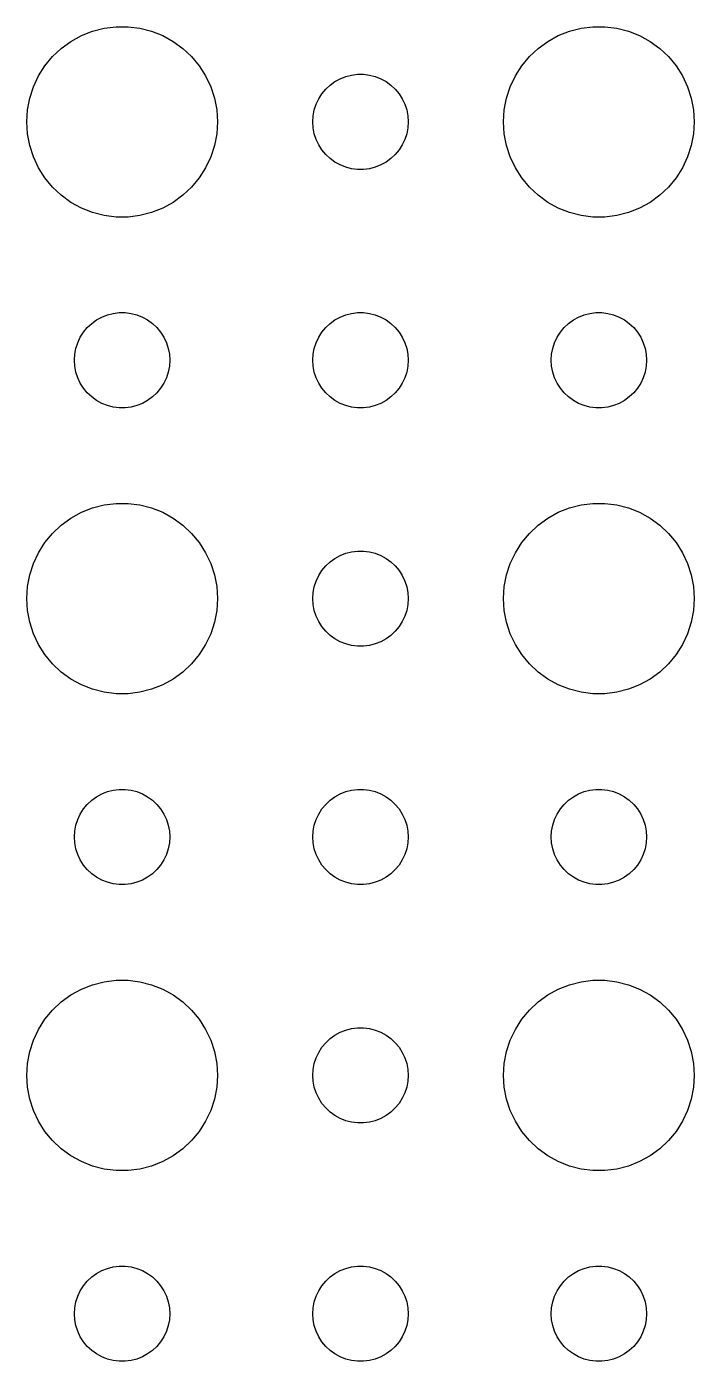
# Model space of a CAD drawing. Header units: metres. Extents: x -142 to 142, y -142 to 142.
# Drawn here: x 72 to 93, y -84 to -42.01 of the extents above; entities that cross this region are included whole.
import ezdxf

# ---------------------------------------------------------------- set-up
doc = ezdxf.new("R2010")
doc.units = ezdxf.units.M

msp = doc.modelspace()

# ---------------------------------------------------------------- linework, layer by layer
for p, q in [((73.3925, -42.467), (73.7227, -42.2855)), ((73.7227, -42.2855), (74.073, -42.1468)), ((74.073, -42.1468), (74.4379, -42.0531)), ((74.4379, -42.0531), (74.8116, -42.0059)), ((74.8116, -42.0059), (75.1884, -42.0059)), ((75.1884, -42.0059), (75.5621, -42.0531)), ((75.5621, -42.0531), (75.927, -42.1468)), ((75.927, -42.1468), (76.2773, -42.2855)), ((76.2773, -42.2855), (76.6075, -42.467)), ((88.3925, -42.467), (88.7227, -42.2855)), ((88.7227, -42.2855), (89.073, -42.1468)), ((89.073, -42.1468), (89.4379, -42.0531)), ((89.4379, -42.0531), (89.8116, -42.0059)), ((89.8116, -42.0059), (90.1884, -42.0059)), ((90.1884, -42.0059), (90.5621, -42.0531)), ((90.5621, -42.0531), (90.927, -42.1468)), ((90.927, -42.1468), (91.2773, -42.2855)), ((91.2773, -42.2855), (91.6075, -42.467)), ((72.8131, -42.9464), (73.0877, -42.6885)), ((73.0877, -42.6885), (73.3925, -42.467)), ((76.6075, -42.467), (76.9123, -42.6885)), ((76.9123, -42.6885), (77.1869, -42.9464)), ((87.8131, -42.9464), (88.0877, -42.6885)), ((88.0877, -42.6885), (88.3925, -42.467)), ((91.6075, -42.467), (91.9123, -42.6885)), ((91.9123, -42.6885), (92.1869, -42.9464)), ((72.3711, -43.5547), (72.573, -43.2366)), ((72.573, -43.2366), (72.8131, -42.9464)), ((77.1869, -42.9464), (77.427, -43.2366)), ((77.427, -43.2366), (77.6289, -43.5547)), ((87.3711, -43.5547), (87.573, -43.2366)), ((87.573, -43.2366), (87.8131, -42.9464)), ((92.1869, -42.9464), (92.427, -43.2366)), ((92.427, -43.2366), (92.6289, -43.5547)), ((72.2107, -43.8956), (72.3711, -43.5547)), ((77.6289, -43.5547), (77.7893, -43.8956)), ((81.6963, -43.7335), (81.8613, -43.6428)), ((81.8613, -43.6428), (82.0365, -43.5734)), ((82.0365, -43.5734), (82.2189, -43.5266)), ((82.2189, -43.5266), (82.4058, -43.503)), ((82.4058, -43.503), (82.5942, -43.503)), ((82.5942, -43.503), (82.7811, -43.5266)), ((82.7811, -43.5266), (82.9635, -43.5734)), ((82.9635, -43.5734), (83.1387, -43.6428)), ((83.1387, -43.6428), (83.3037, -43.7335)), ((87.2107, -43.8956), (87.3711, -43.5547)), ((92.6289, -43.5547), (92.7893, -43.8956)), ((72.0943, -44.2539), (72.2107, -43.8956)), ((77.7893, -43.8956), (77.9057, -44.2539)), ((81.2865, -44.1183), (81.4065, -43.9732)), ((81.4065, -43.9732), (81.5439, -43.8442)), ((81.5439, -43.8442), (81.6963, -43.7335)), ((83.3037, -43.7335), (83.4561, -43.8442)), ((83.4561, -43.8442), (83.5934, -43.9732)), ((83.5934, -43.9732), (83.7135, -44.1183)), ((87.0943, -44.2539), (87.2107, -43.8956)), ((92.7893, -43.8956), (92.9057, -44.2539)), ((72.0237, -44.624), (72.0943, -44.2539)), ((77.9057, -44.2539), (77.9763, -44.624)), ((81.0471, -44.627), (81.1053, -44.4478)), ((81.1053, -44.4478), (81.1855, -44.2774)), ((81.1855, -44.2774), (81.2865, -44.1183)), ((83.7135, -44.1183), (83.8145, -44.2774)), ((83.8145, -44.2774), (83.8947, -44.4478)), ((83.8947, -44.4478), (83.9529, -44.627)), ((87.0237, -44.624), (87.0943, -44.2539)), ((92.9057, -44.2539), (92.9763, -44.624)), ((72, -45), (72.0237, -44.624)), ((77.9763, -44.624), (78, -45)), ((81, -45), (81.0118, -44.812)), ((81.0118, -44.812), (81.0471, -44.627)), ((83.9529, -44.627), (83.9882, -44.812)), ((83.9882, -44.812), (84, -45)), ((87, -45), (87.0237, -44.624)), ((92.9763, -44.624), (93, -45)), ((72.0237, -45.376), (72, -45)), ((78, -45), (77.9763, -45.376)), ((81.0118, -45.188), (81, -45)), ((81.0471, -45.373), (81.0118, -45.188)), ((83.9882, -45.188), (83.9529, -45.373)), ((84, -45), (83.9882, -45.188)), ((87.0237, -45.376), (87, -45)), ((93, -45), (92.9763, -45.376)), ((72.0943, -45.7461), (72.0237, -45.376)), ((72.2107, -46.1044), (72.0943, -45.7461)), ((77.9057, -45.7461), (77.7893, -46.1044)), ((77.9763, -45.376), (77.9057, -45.7461)), ((81.1053, -45.5522), (81.0471, -45.373)), ((81.1855, -45.7226), (81.1053, -45.5522)), ((81.2865, -45.8817), (81.1855, -45.7226)), ((83.8145, -45.7226), (83.7135, -45.8817)), ((83.8947, -45.5522), (83.8145, -45.7226)), ((83.9529, -45.373), (83.8947, -45.5522)), ((87.0943, -45.7461), (87.0237, -45.376)), ((87.2107, -46.1044), (87.0943, -45.7461)), ((92.9057, -45.7461), (92.7893, -46.1044)), ((92.9763, -45.376), (92.9057, -45.7461)), ((72.3711, -46.4453), (72.2107, -46.1044)), ((77.7893, -46.1044), (77.6289, -46.4453)), ((81.4065, -46.0268), (81.2865, -45.8817)), ((81.5439, -46.1558), (81.4065, -46.0268)), ((81.6963, -46.2665), (81.5439, -46.1558)), ((83.4561, -46.1558), (83.3037, -46.2665)), ((83.5934, -46.0268), (83.4561, -46.1558)), ((83.7135, -45.8817), (83.5934, -46.0268)), ((87.3711, -46.4453), (87.2107, -46.1044)), ((92.7893, -46.1044), (92.6289, -46.4453)), ((72.573, -46.7634), (72.3711, -46.4453)), ((77.6289, -46.4453), (77.427, -46.7634)), ((81.8613, -46.3572), (81.6963, -46.2665)), ((82.0365, -46.4266), (81.8613, -46.3572)), ((82.2189, -46.4734), (82.0365, -46.4266)), ((82.4058, -46.497), (82.2189, -46.4734)), ((82.5942, -46.497), (82.4058, -46.497)), ((82.7811, -46.4734), (82.5942, -46.497)), ((82.9635, -46.4266), (82.7811, -46.4734)), ((83.1387, -46.3572), (82.9635, -46.4266)), ((83.3037, -46.2665), (83.1387, -46.3572)), ((87.573, -46.7634), (87.3711, -46.4453)), ((92.6289, -46.4453), (92.427, -46.7634)), ((72.8131, -47.0536), (72.573, -46.7634)), ((77.427, -46.7634), (77.1869, -47.0536)), ((87.8131, -47.0536), (87.573, -46.7634)), ((92.427, -46.7634), (92.1869, -47.0536)), ((73.0877, -47.3115), (72.8131, -47.0536)), ((73.3925, -47.533), (73.0877, -47.3115)), ((76.9123, -47.3115), (76.6075, -47.533)), ((77.1869, -47.0536), (76.9123, -47.3115)), ((88.0877, -47.3115), (87.8131, -47.0536)), ((88.3925, -47.533), (88.0877, -47.3115)), ((91.9123, -47.3115), (91.6075, -47.533)), ((92.1869, -47.0536), (91.9123, -47.3115)), ((73.7227, -47.7145), (73.3925, -47.533)), ((74.073, -47.8532), (73.7227, -47.7145)), ((74.4379, -47.9469), (74.073, -47.8532)), ((75.927, -47.8532), (75.5621, -47.9469)), ((76.2773, -47.7145), (75.927, -47.8532)), ((76.6075, -47.533), (76.2773, -47.7145)), ((88.7227, -47.7145), (88.3925, -47.533)), ((89.073, -47.8532), (88.7227, -47.7145)), ((89.4379, -47.9469), (89.073, -47.8532)), ((90.927, -47.8532), (90.5621, -47.9469)), ((91.2773, -47.7145), (90.927, -47.8532)), ((91.6075, -47.533), (91.2773, -47.7145)), ((74.8116, -47.9941), (74.4379, -47.9469)), ((75.1884, -47.9941), (74.8116, -47.9941)), ((75.5621, -47.9469), (75.1884, -47.9941)), ((89.8116, -47.9941), (89.4379, -47.9469)), ((90.1884, -47.9941), (89.8116, -47.9941)), ((90.5621, -47.9469), (90.1884, -47.9941)), ((74.1963, -51.2335), (74.3613, -51.1428)), ((74.3613, -51.1428), (74.5365, -51.0734)), ((74.5365, -51.0734), (74.7189, -51.0266)), ((74.7189, -51.0266), (74.9058, -51.003)), ((74.9058, -51.003), (75.0942, -51.003)), ((75.0942, -51.003), (75.2811, -51.0266)), ((75.2811, -51.0266), (75.4635, -51.0734)), ((75.4635, -51.0734), (75.6387, -51.1428)), ((75.6387, -51.1428), (75.8037, -51.2335)), ((81.6963, -51.2335), (81.8613, -51.1428)), ((81.8613, -51.1428), (82.0365, -51.0734)), ((82.0365, -51.0734), (82.2189, -51.0266)), ((82.2189, -51.0266), (82.4058, -51.003)), ((82.4058, -51.003), (82.5942, -51.003)), ((82.5942, -51.003), (82.7811, -51.0266)), ((82.7811, -51.0266), (82.9635, -51.0734)), ((82.9635, -51.0734), (83.1387, -51.1428)), ((83.1387, -51.1428), (83.3037, -51.2335)), ((89.1963, -51.2335), (89.3613, -51.1428)), ((89.3613, -51.1428), (89.5365, -51.0734)), ((89.5365, -51.0734), (89.7189, -51.0266)), ((89.7189, -51.0266), (89.9058, -51.003)), ((89.9058, -51.003), (90.0942, -51.003)), ((90.0942, -51.003), (90.2811, -51.0266)), ((90.2811, -51.0266), (90.4635, -51.0734)), ((90.4635, -51.0734), (90.6387, -51.1428)), ((90.6387, -51.1428), (90.8037, -51.2335)), ((73.6855, -51.7774), (73.7865, -51.6183)), ((73.7865, -51.6183), (73.9065, -51.4732)), ((73.9065, -51.4732), (74.0439, -51.3442)), ((74.0439, -51.3442), (74.1963, -51.2335)), ((75.8037, -51.2335), (75.9561, -51.3442)), ((75.9561, -51.3442), (76.0934, -51.4732)), ((76.0934, -51.4732), (76.2135, -51.6183)), ((76.2135, -51.6183), (76.3145, -51.7774)), ((81.1855, -51.7774), (81.2865, -51.6183)), ((81.2865, -51.6183), (81.4065, -51.4732)), ((81.4065, -51.4732), (81.5439, -51.3442)), ((81.5439, -51.3442), (81.6963, -51.2335)), ((83.3037, -51.2335), (83.4561, -51.3442)), ((83.4561, -51.3442), (83.5934, -51.4732)), ((83.5934, -51.4732), (83.7135, -51.6183)), ((83.7135, -51.6183), (83.8145, -51.7774)), ((88.6855, -51.7774), (88.7865, -51.6183)), ((88.7865, -51.6183), (88.9065, -51.4732)), ((88.9065, -51.4732), (89.0439, -51.3442)), ((89.0439, -51.3442), (89.1963, -51.2335)), ((90.8037, -51.2335), (90.9561, -51.3442)), ((90.9561, -51.3442), (91.0934, -51.4732)), ((91.0934, -51.4732), (91.2135, -51.6183)), ((91.2135, -51.6183), (91.3145, -51.7774)), ((73.5471, -52.127), (73.6053, -51.9478)), ((73.6053, -51.9478), (73.6855, -51.7774)), ((76.3145, -51.7774), (76.3947, -51.9478)), ((76.3947, -51.9478), (76.4529, -52.127)), ((81.0471, -52.127), (81.1053, -51.9478)), ((81.1053, -51.9478), (81.1855, -51.7774)), ((83.8145, -51.7774), (83.8947, -51.9478)), ((83.8947, -51.9478), (83.9529, -52.127)), ((88.5471, -52.127), (88.6053, -51.9478)), ((88.6053, -51.9478), (88.6855, -51.7774)), ((91.3145, -51.7774), (91.3947, -51.9478)), ((91.3947, -51.9478), (91.4529, -52.127)), ((73.5, -52.5), (73.5118, -52.312)), ((73.5118, -52.312), (73.5471, -52.127)), ((76.4529, -52.127), (76.4882, -52.312)), ((76.4882, -52.312), (76.5, -52.5)), ((81, -52.5), (81.0118, -52.312)), ((81.0118, -52.312), (81.0471, -52.127)), ((83.9529, -52.127), (83.9882, -52.312)), ((83.9882, -52.312), (84, -52.5)), ((88.5, -52.5), (88.5118, -52.312)), ((88.5118, -52.312), (88.5471, -52.127)), ((91.4529, -52.127), (91.4882, -52.312)), ((91.4882, -52.312), (91.5, -52.5)), ((73.5118, -52.688), (73.5, -52.5)), ((73.5471, -52.873), (73.5118, -52.688)), ((73.6053, -53.0522), (73.5471, -52.873)), ((76.4529, -52.873), (76.3947, -53.0522)), ((76.4882, -52.688), (76.4529, -52.873)), ((76.5, -52.5), (76.4882, -52.688)), ((81.0118, -52.688), (81, -52.5)), ((81.0471, -52.873), (81.0118, -52.688)), ((81.1053, -53.0522), (81.0471, -52.873)), ((83.9529, -52.873), (83.8947, -53.0522)), ((83.9882, -52.688), (83.9529, -52.873)), ((84, -52.5), (83.9882, -52.688)), ((88.5118, -52.688), (88.5, -52.5)), ((88.5471, -52.873), (88.5118, -52.688)), ((88.6053, -53.0522), (88.5471, -52.873)), ((91.4529, -52.873), (91.3947, -53.0522)), ((91.4882, -52.688), (91.4529, -52.873)), ((91.5, -52.5), (91.4882, -52.688)), ((73.6855, -53.2226), (73.6053, -53.0522)), ((73.7865, -53.3817), (73.6855, -53.2226)), ((76.3145, -53.2226), (76.2135, -53.3817)), ((76.3947, -53.0522), (76.3145, -53.2226)), ((81.1855, -53.2226), (81.1053, -53.0522)), ((81.2865, -53.3817), (81.1855, -53.2226)), ((83.8145, -53.2226), (83.7135, -53.3817)), ((83.8947, -53.0522), (83.8145, -53.2226)), ((88.6855, -53.2226), (88.6053, -53.0522)), ((88.7865, -53.3817), (88.6855, -53.2226)), ((91.3145, -53.2226), (91.2135, -53.3817)), ((91.3947, -53.0522), (91.3145, -53.2226)), ((73.9065, -53.5268), (73.7865, -53.3817)), ((74.0439, -53.6558), (73.9065, -53.5268)), ((74.1963, -53.7665), (74.0439, -53.6558)), ((75.9561, -53.6558), (75.8037, -53.7665)), ((76.0934, -53.5268), (75.9561, -53.6558)), ((76.2135, -53.3817), (76.0934, -53.5268)), ((81.4065, -53.5268), (81.2865, -53.3817)), ((81.5439, -53.6558), (81.4065, -53.5268)), ((81.6963, -53.7665), (81.5439, -53.6558)), ((83.4561, -53.6558), (83.3037, -53.7665)), ((83.5934, -53.5268), (83.4561, -53.6558)), ((83.7135, -53.3817), (83.5934, -53.5268)), ((88.9065, -53.5268), (88.7865, -53.3817)), ((89.0439, -53.6558), (88.9065, -53.5268)), ((89.1963, -53.7665), (89.0439, -53.6558)), ((90.9561, -53.6558), (90.8037, -53.7665)), ((91.0934, -53.5268), (90.9561, -53.6558)), ((91.2135, -53.3817), (91.0934, -53.5268)), ((74.3613, -53.8572), (74.1963, -53.7665)), ((74.5365, -53.9266), (74.3613, -53.8572)), ((74.7189, -53.9734), (74.5365, -53.9266)), ((74.9058, -53.997), (74.7189, -53.9734)), ((75.0942, -53.997), (74.9058, -53.997)), ((75.2811, -53.9734), (75.0942, -53.997)), ((75.4635, -53.9266), (75.2811, -53.9734)), ((75.6387, -53.8572), (75.4635, -53.9266)), ((75.8037, -53.7665), (75.6387, -53.8572)), ((81.8613, -53.8572), (81.6963, -53.7665)), ((82.0365, -53.9266), (81.8613, -53.8572)), ((82.2189, -53.9734), (82.0365, -53.9266)), ((82.4058, -53.997), (82.2189, -53.9734)), ((82.5942, -53.997), (82.4058, -53.997)), ((82.7811, -53.9734), (82.5942, -53.997)), ((82.9635, -53.9266), (82.7811, -53.9734)), ((83.1387, -53.8572), (82.9635, -53.9266)), ((83.3037, -53.7665), (83.1387, -53.8572)), ((89.3613, -53.8572), (89.1963, -53.7665)), ((89.5365, -53.9266), (89.3613, -53.8572)), ((89.7189, -53.9734), (89.5365, -53.9266)), ((89.9058, -53.997), (89.7189, -53.9734)), ((90.0942, -53.997), (89.9058, -53.997)), ((90.2811, -53.9734), (90.0942, -53.997)), ((90.4635, -53.9266), (90.2811, -53.9734)), ((90.6387, -53.8572), (90.4635, -53.9266)), ((90.8037, -53.7665), (90.6387, -53.8572)), ((74.073, -57.1468), (74.4379, -57.0531)), ((74.4379, -57.0531), (74.8116, -57.0059)), ((74.8116, -57.0059), (75.1884, -57.0059)), ((75.1884, -57.0059), (75.5621, -57.0531)), ((75.5621, -57.0531), (75.927, -57.1468)), ((89.073, -57.1468), (89.4379, -57.0531)), ((89.4379, -57.0531), (89.8116, -57.0059)), ((89.8116, -57.0059), (90.1884, -57.0059)), ((90.1884, -57.0059), (90.5621, -57.0531)), ((90.5621, -57.0531), (90.927, -57.1468)), ((73.0877, -57.6885), (73.3925, -57.467)), ((73.3925, -57.467), (73.7227, -57.2855)), ((73.7227, -57.2855), (74.073, -57.1468)), ((75.927, -57.1468), (76.2773, -57.2855)), ((76.2773, -57.2855), (76.6075, -57.467)), ((76.6075, -57.467), (76.9123, -57.6885)), ((88.0877, -57.6885), (88.3925, -57.467)), ((88.3925, -57.467), (88.7227, -57.2855)), ((88.7227, -57.2855), (89.073, -57.1468)), ((90.927, -57.1468), (91.2773, -57.2855)), ((91.2773, -57.2855), (91.6075, -57.467)), ((91.6075, -57.467), (91.9123, -57.6885)), ((72.573, -58.2366), (72.8131, -57.9464)), ((72.8131, -57.9464), (73.0877, -57.6885)), ((76.9123, -57.6885), (77.1869, -57.9464)), ((77.1869, -57.9464), (77.427, -58.2366)), ((87.573, -58.2366), (87.8131, -57.9464)), ((87.8131, -57.9464), (88.0877, -57.6885)), ((91.9123, -57.6885), (92.1869, -57.9464)), ((92.1869, -57.9464), (92.427, -58.2366)), ((72.3711, -58.5547), (72.573, -58.2366)), ((77.427, -58.2366), (77.6289, -58.5547)), ((87.3711, -58.5547), (87.573, -58.2366)), ((92.427, -58.2366), (92.6289, -58.5547)), ((72.2107, -58.8956), (72.3711, -58.5547)), ((77.6289, -58.5547), (77.7893, -58.8956)), ((81.5439, -58.8442), (81.6963, -58.7335)), ((81.6963, -58.7335), (81.8613, -58.6428)), ((81.8613, -58.6428), (82.0365, -58.5734)), ((82.0365, -58.5734), (82.2189, -58.5266)), ((82.2189, -58.5266), (82.4058, -58.503)), ((82.4058, -58.503), (82.5942, -58.503)), ((82.5942, -58.503), (82.7811, -58.5266)), ((82.7811, -58.5266), (82.9635, -58.5734)), ((82.9635, -58.5734), (83.1387, -58.6428)), ((83.1387, -58.6428), (83.3037, -58.7335)), ((83.3037, -58.7335), (83.4561, -58.8442)), ((87.2107, -58.8956), (87.3711, -58.5547)), ((92.6289, -58.5547), (92.7893, -58.8956)), ((72.0943, -59.2539), (72.2107, -58.8956)), ((77.7893, -58.8956), (77.9057, -59.2539)), ((81.1855, -59.2774), (81.2865, -59.1183)), ((81.2865, -59.1183), (81.4065, -58.9732)), ((81.4065, -58.9732), (81.5439, -58.8442)), ((83.4561, -58.8442), (83.5934, -58.9732)), ((83.5934, -58.9732), (83.7135, -59.1183)), ((83.7135, -59.1183), (83.8145, -59.2774)), ((87.0943, -59.2539), (87.2107, -58.8956)), ((92.7893, -58.8956), (92.9057, -59.2539)), ((72, -60), (72.0237, -59.624)), ((72.0237, -59.624), (72.0943, -59.2539)), ((77.9057, -59.2539), (77.9763, -59.624)), ((77.9763, -59.624), (78, -60)), ((81.0118, -59.812), (81.0471, -59.627)), ((81.0471, -59.627), (81.1053, -59.4478)), ((81.1053, -59.4478), (81.1855, -59.2774)), ((83.8145, -59.2774), (83.8947, -59.4478)), ((83.8947, -59.4478), (83.9529, -59.627)), ((83.9529, -59.627), (83.9882, -59.812)), ((87, -60), (87.0237, -59.624)), ((87.0237, -59.624), (87.0943, -59.2539)), ((92.9057, -59.2539), (92.9763, -59.624)), ((92.9763, -59.624), (93, -60)), ((72.0237, -60.376), (72, -60)), ((78, -60), (77.9763, -60.376)), ((81, -60), (81.0118, -59.812)), ((81.0118, -60.188), (81, -60)), ((83.9882, -59.812), (84, -60)), ((84, -60), (83.9882, -60.188)), ((87.0237, -60.376), (87, -60)), ((93, -60), (92.9763, -60.376)), ((72.0943, -60.7461), (72.0237, -60.376)), ((77.9763, -60.376), (77.9057, -60.7461)), ((81.0471, -60.373), (81.0118, -60.188)), ((81.1053, -60.5522), (81.0471, -60.373)), ((83.9529, -60.373), (83.8947, -60.5522)), ((83.9882, -60.188), (83.9529, -60.373)), ((87.0943, -60.7461), (87.0237, -60.376)), ((92.9763, -60.376), (92.9057, -60.7461)), ((72.2107, -61.1044), (72.0943, -60.7461)), ((77.9057, -60.7461), (77.7893, -61.1044)), ((81.1855, -60.7226), (81.1053, -60.5522)), ((81.2865, -60.8817), (81.1855, -60.7226)), ((81.4065, -61.0268), (81.2865, -60.8817)), ((83.7135, -60.8817), (83.5934, -61.0268)), ((83.8145, -60.7226), (83.7135, -60.8817)), ((83.8947, -60.5522), (83.8145, -60.7226)), ((87.2107, -61.1044), (87.0943, -60.7461)), ((92.9057, -60.7461), (92.7893, -61.1044)), ((72.3711, -61.4453), (72.2107, -61.1044)), ((77.7893, -61.1044), (77.6289, -61.4453)), ((81.5439, -61.1558), (81.4065, -61.0268)), ((81.6963, -61.2665), (81.5439, -61.1558)), ((81.8613, -61.3572), (81.6963, -61.2665)), ((83.3037, -61.2665), (83.1387, -61.3572)), ((83.4561, -61.1558), (83.3037, -61.2665)), ((83.5934, -61.0268), (83.4561, -61.1558)), ((87.3711, -61.4453), (87.2107, -61.1044)), ((92.7893, -61.1044), (92.6289, -61.4453)), ((72.573, -61.7634), (72.3711, -61.4453)), ((77.6289, -61.4453), (77.427, -61.7634)), ((82.0365, -61.4266), (81.8613, -61.3572)), ((82.2189, -61.4734), (82.0365, -61.4266)), ((82.4058, -61.497), (82.2189, -61.4734)), ((82.5942, -61.497), (82.4058, -61.497)), ((82.7811, -61.4734), (82.5942, -61.497)), ((82.9635, -61.4266), (82.7811, -61.4734)), ((83.1387, -61.3572), (82.9635, -61.4266)), ((87.573, -61.7634), (87.3711, -61.4453)), ((92.6289, -61.4453), (92.427, -61.7634)), ((72.8131, -62.0536), (72.573, -61.7634)), ((73.0877, -62.3115), (72.8131, -62.0536)), ((77.1869, -62.0536), (76.9123, -62.3115)), ((77.427, -61.7634), (77.1869, -62.0536)), ((87.8131, -62.0536), (87.573, -61.7634)), ((88.0877, -62.3115), (87.8131, -62.0536)), ((92.1869, -62.0536), (91.9123, -62.3115)), ((92.427, -61.7634), (92.1869, -62.0536)), ((73.3925, -62.533), (73.0877, -62.3115)), ((73.7227, -62.7145), (73.3925, -62.533)), ((76.6075, -62.533), (76.2773, -62.7145)), ((76.9123, -62.3115), (76.6075, -62.533)), ((88.3925, -62.533), (88.0877, -62.3115)), ((88.7227, -62.7145), (88.3925, -62.533)), ((91.6075, -62.533), (91.2773, -62.7145)), ((91.9123, -62.3115), (91.6075, -62.533)), ((74.073, -62.8532), (73.7227, -62.7145)), ((74.4379, -62.9469), (74.073, -62.8532)), ((74.8116, -62.9941), (74.4379, -62.9469)), ((75.5621, -62.9469), (75.1884, -62.9941)), ((75.927, -62.8532), (75.5621, -62.9469)), ((76.2773, -62.7145), (75.927, -62.8532)), ((89.073, -62.8532), (88.7227, -62.7145)), ((89.4379, -62.9469), (89.073, -62.8532)), ((89.8116, -62.9941), (89.4379, -62.9469)), ((90.5621, -62.9469), (90.1884, -62.9941)), ((90.927, -62.8532), (90.5621, -62.9469)), ((91.2773, -62.7145), (90.927, -62.8532)), ((75.1884, -62.9941), (74.8116, -62.9941)), ((90.1884, -62.9941), (89.8116, -62.9941)), ((73.9065, -66.4732), (74.0439, -66.3442)), ((74.0439, -66.3442), (74.1963, -66.2335)), ((74.1963, -66.2335), (74.3613, -66.1428)), ((74.3613, -66.1428), (74.5365, -66.0734)), ((74.5365, -66.0734), (74.7189, -66.0266)), ((74.7189, -66.0266), (74.9058, -66.003)), ((74.9058, -66.003), (75.0942, -66.003)), ((75.0942, -66.003), (75.2811, -66.0266)), ((75.2811, -66.0266), (75.4635, -66.0734)), ((75.4635, -66.0734), (75.6387, -66.1428)), ((75.6387, -66.1428), (75.8037, -66.2335)), ((75.8037, -66.2335), (75.9561, -66.3442)), ((75.9561, -66.3442), (76.0934, -66.4732)), ((81.4065, -66.4732), (81.5439, -66.3442)), ((81.5439, -66.3442), (81.6963, -66.2335)), ((81.6963, -66.2335), (81.8613, -66.1428)), ((81.8613, -66.1428), (82.0365, -66.0734)), ((82.0365, -66.0734), (82.2189, -66.0266)), ((82.2189, -66.0266), (82.4058, -66.003)), ((82.4058, -66.003), (82.5942, -66.003)), ((82.5942, -66.003), (82.7811, -66.0266)), ((82.7811, -66.0266), (82.9635, -66.0734)), ((82.9635, -66.0734), (83.1387, -66.1428)), ((83.1387, -66.1428), (83.3037, -66.2335)), ((83.3037, -66.2335), (83.4561, -66.3442)), ((83.4561, -66.3442), (83.5934, -66.4732)), ((88.9065, -66.4732), (89.0439, -66.3442)), ((89.0439, -66.3442), (89.1963, -66.2335)), ((89.1963, -66.2335), (89.3613, -66.1428)), ((89.3613, -66.1428), (89.5365, -66.0734)), ((89.5365, -66.0734), (89.7189, -66.0266)), ((89.7189, -66.0266), (89.9058, -66.003)), ((89.9058, -66.003), (90.0942, -66.003)), ((90.0942, -66.003), (90.2811, -66.0266)), ((90.2811, -66.0266), (90.4635, -66.0734)), ((90.4635, -66.0734), (90.6387, -66.1428)), ((90.6387, -66.1428), (90.8037, -66.2335)), ((90.8037, -66.2335), (90.9561, -66.3442)), ((90.9561, -66.3442), (91.0934, -66.4732)), ((73.6855, -66.7774), (73.7865, -66.6183)), ((73.7865, -66.6183), (73.9065, -66.4732)), ((76.0934, -66.4732), (76.2135, -66.6183)), ((76.2135, -66.6183), (76.3145, -66.7774)), ((81.1855, -66.7774), (81.2865, -66.6183)), ((81.2865, -66.6183), (81.4065, -66.4732)), ((83.5934, -66.4732), (83.7135, -66.6183)), ((83.7135, -66.6183), (83.8145, -66.7774)), ((88.6855, -66.7774), (88.7865, -66.6183)), ((88.7865, -66.6183), (88.9065, -66.4732)), ((91.0934, -66.4732), (91.2135, -66.6183)), ((91.2135, -66.6183), (91.3145, -66.7774)), ((73.5118, -67.312), (73.5471, -67.127)), ((73.5471, -67.127), (73.6053, -66.9478)), ((73.6053, -66.9478), (73.6855, -66.7774)), ((76.3145, -66.7774), (76.3947, -66.9478)), ((76.3947, -66.9478), (76.4529, -67.127)), ((76.4529, -67.127), (76.4882, -67.312)), ((81.0118, -67.312), (81.0471, -67.127)), ((81.0471, -67.127), (81.1053, -66.9478)), ((81.1053, -66.9478), (81.1855, -66.7774)), ((83.8145, -66.7774), (83.8947, -66.9478)), ((83.8947, -66.9478), (83.9529, -67.127)), ((83.9529, -67.127), (83.9882, -67.312)), ((88.5118, -67.312), (88.5471, -67.127)), ((88.5471, -67.127), (88.6053, -66.9478)), ((88.6053, -66.9478), (88.6855, -66.7774)), ((91.3145, -66.7774), (91.3947, -66.9478)), ((91.3947, -66.9478), (91.4529, -67.127)), ((91.4529, -67.127), (91.4882, -67.312)), ((73.5, -67.5), (73.5118, -67.312)), ((73.5118, -67.688), (73.5, -67.5)), ((76.4882, -67.312), (76.5, -67.5)), ((76.5, -67.5), (76.4882, -67.688)), ((81, -67.5), (81.0118, -67.312)), ((81.0118, -67.688), (81, -67.5)), ((83.9882, -67.312), (84, -67.5)), ((84, -67.5), (83.9882, -67.688)), ((88.5, -67.5), (88.5118, -67.312)), ((88.5118, -67.688), (88.5, -67.5)), ((91.4882, -67.312), (91.5, -67.5)), ((91.5, -67.5), (91.4882, -67.688)), ((73.5471, -67.873), (73.5118, -67.688)), ((73.6053, -68.0522), (73.5471, -67.873)), ((76.4529, -67.873), (76.3947, -68.0522)), ((76.4882, -67.688), (76.4529, -67.873)), ((81.0471, -67.873), (81.0118, -67.688)), ((81.1053, -68.0522), (81.0471, -67.873)), ((83.9529, -67.873), (83.8947, -68.0522)), ((83.9882, -67.688), (83.9529, -67.873)), ((88.5471, -67.873), (88.5118, -67.688)), ((88.6053, -68.0522), (88.5471, -67.873)), ((91.4529, -67.873), (91.3947, -68.0522)), ((91.4882, -67.688), (91.4529, -67.873)), ((73.6855, -68.2226), (73.6053, -68.0522)), ((73.7865, -68.3817), (73.6855, -68.2226)), ((73.9065, -68.5268), (73.7865, -68.3817)), ((76.2135, -68.3817), (76.0934, -68.5268)), ((76.3145, -68.2226), (76.2135, -68.3817)), ((76.3947, -68.0522), (76.3145, -68.2226)), ((81.1855, -68.2226), (81.1053, -68.0522)), ((81.2865, -68.3817), (81.1855, -68.2226)), ((81.4065, -68.5268), (81.2865, -68.3817)), ((83.7135, -68.3817), (83.5934, -68.5268)), ((83.8145, -68.2226), (83.7135, -68.3817)), ((83.8947, -68.0522), (83.8145, -68.2226)), ((88.6855, -68.2226), (88.6053, -68.0522)), ((88.7865, -68.3817), (88.6855, -68.2226)), ((88.9065, -68.5268), (88.7865, -68.3817)), ((91.2135, -68.3817), (91.0934, -68.5268)), ((91.3145, -68.2226), (91.2135, -68.3817)), ((91.3947, -68.0522), (91.3145, -68.2226)), ((74.0439, -68.6558), (73.9065, -68.5268)), ((74.1963, -68.7665), (74.0439, -68.6558)), ((74.3613, -68.8572), (74.1963, -68.7665)), ((74.5365, -68.9266), (74.3613, -68.8572)), ((75.6387, -68.8572), (75.4635, -68.9266)), ((75.8037, -68.7665), (75.6387, -68.8572)), ((75.9561, -68.6558), (75.8037, -68.7665)), ((76.0934, -68.5268), (75.9561, -68.6558)), ((81.5439, -68.6558), (81.4065, -68.5268)), ((81.6963, -68.7665), (81.5439, -68.6558)), ((81.8613, -68.8572), (81.6963, -68.7665)), ((82.0365, -68.9266), (81.8613, -68.8572)), ((83.1387, -68.8572), (82.9635, -68.9266)), ((83.3037, -68.7665), (83.1387, -68.8572)), ((83.4561, -68.6558), (83.3037, -68.7665)), ((83.5934, -68.5268), (83.4561, -68.6558)), ((89.0439, -68.6558), (88.9065, -68.5268)), ((89.1963, -68.7665), (89.0439, -68.6558)), ((89.3613, -68.8572), (89.1963, -68.7665)), ((89.5365, -68.9266), (89.3613, -68.8572)), ((90.6387, -68.8572), (90.4635, -68.9266)), ((90.8037, -68.7665), (90.6387, -68.8572)), ((90.9561, -68.6558), (90.8037, -68.7665)), ((91.0934, -68.5268), (90.9561, -68.6558)), ((74.7189, -68.9734), (74.5365, -68.9266)), ((74.9058, -68.997), (74.7189, -68.9734)), ((75.0942, -68.997), (74.9058, -68.997)), ((75.2811, -68.9734), (75.0942, -68.997)), ((75.4635, -68.9266), (75.2811, -68.9734)), ((82.2189, -68.9734), (82.0365, -68.9266)), ((82.4058, -68.997), (82.2189, -68.9734)), ((82.5942, -68.997), (82.4058, -68.997)), ((82.7811, -68.9734), (82.5942, -68.997)), ((82.9635, -68.9266), (82.7811, -68.9734)), ((89.7189, -68.9734), (89.5365, -68.9266)), ((89.9058, -68.997), (89.7189, -68.9734)), ((90.0942, -68.997), (89.9058, -68.997)), ((90.2811, -68.9734), (90.0942, -68.997)), ((90.4635, -68.9266), (90.2811, -68.9734)), ((73.7227, -72.2855), (74.073, -72.1468)), ((74.073, -72.1468), (74.4379, -72.0531)), ((74.4379, -72.0531), (74.8116, -72.0059)), ((74.8116, -72.0059), (75.1884, -72.0059)), ((75.1884, -72.0059), (75.5621, -72.0531)), ((75.5621, -72.0531), (75.927, -72.1468)), ((75.927, -72.1468), (76.2773, -72.2855)), ((88.7227, -72.2855), (89.073, -72.1468)), ((89.073, -72.1468), (89.4379, -72.0531)), ((89.4379, -72.0531), (89.8116, -72.0059)), ((89.8116, -72.0059), (90.1884, -72.0059)), ((90.1884, -72.0059), (90.5621, -72.0531)), ((90.5621, -72.0531), (90.927, -72.1468)), ((90.927, -72.1468), (91.2773, -72.2855)), ((73.0877, -72.6885), (73.3925, -72.467)), ((73.3925, -72.467), (73.7227, -72.2855)), ((76.2773, -72.2855), (76.6075, -72.467)), ((76.6075, -72.467), (76.9123, -72.6885)), ((88.0877, -72.6885), (88.3925, -72.467)), ((88.3925, -72.467), (88.7227, -72.2855)), ((91.2773, -72.2855), (91.6075, -72.467)), ((91.6075, -72.467), (91.9123, -72.6885)), ((72.573, -73.2366), (72.8131, -72.9464)), ((72.8131, -72.9464), (73.0877, -72.6885)), ((76.9123, -72.6885), (77.1869, -72.9464)), ((77.1869, -72.9464), (77.427, -73.2366)), ((87.573, -73.2366), (87.8131, -72.9464)), ((87.8131, -72.9464), (88.0877, -72.6885)), ((91.9123, -72.6885), (92.1869, -72.9464)), ((92.1869, -72.9464), (92.427, -73.2366)), ((72.3711, -73.5547), (72.573, -73.2366)), ((77.427, -73.2366), (77.6289, -73.5547)), ((87.3711, -73.5547), (87.573, -73.2366)), ((92.427, -73.2366), (92.6289, -73.5547)), ((72.0943, -74.2539), (72.2107, -73.8956)), ((72.2107, -73.8956), (72.3711, -73.5547)), ((77.6289, -73.5547), (77.7893, -73.8956)), ((77.7893, -73.8956), (77.9057, -74.2539)), ((81.4065, -73.9732), (81.5439, -73.8442)), ((81.5439, -73.8442), (81.6963, -73.7335)), ((81.6963, -73.7335), (81.8613, -73.6428)), ((81.8613, -73.6428), (82.0365, -73.5734)), ((82.0365, -73.5734), (82.2189, -73.5266)), ((82.2189, -73.5266), (82.4058, -73.503)), ((82.4058, -73.503), (82.5942, -73.503)), ((82.5942, -73.503), (82.7811, -73.5266)), ((82.7811, -73.5266), (82.9635, -73.5734)), ((82.9635, -73.5734), (83.1387, -73.6428)), ((83.1387, -73.6428), (83.3037, -73.7335)), ((83.3037, -73.7335), (83.4561, -73.8442)), ((83.4561, -73.8442), (83.5934, -73.9732)), ((87.0943, -74.2539), (87.2107, -73.8956)), ((87.2107, -73.8956), (87.3711, -73.5547)), ((92.6289, -73.5547), (92.7893, -73.8956)), ((92.7893, -73.8956), (92.9057, -74.2539)), ((72.0237, -74.624), (72.0943, -74.2539)), ((77.9057, -74.2539), (77.9763, -74.624)), ((81.1053, -74.4478), (81.1855, -74.2774)), ((81.1855, -74.2774), (81.2865, -74.1183)), ((81.2865, -74.1183), (81.4065, -73.9732)), ((83.5934, -73.9732), (83.7135, -74.1183)), ((83.7135, -74.1183), (83.8145, -74.2774)), ((83.8145, -74.2774), (83.8947, -74.4478)), ((87.0237, -74.624), (87.0943, -74.2539)), ((92.9057, -74.2539), (92.9763, -74.624)), ((72, -75), (72.0237, -74.624)), ((77.9763, -74.624), (78, -75)), ((81.0118, -74.812), (81.0471, -74.627)), ((81.0471, -74.627), (81.1053, -74.4478)), ((83.8947, -74.4478), (83.9529, -74.627)), ((83.9529, -74.627), (83.9882, -74.812)), ((87, -75), (87.0237, -74.624)), ((92.9763, -74.624), (93, -75)), ((72.0237, -75.376), (72, -75)), ((78, -75), (77.9763, -75.376)), ((81, -75), (81.0118, -74.812)), ((81.0118, -75.188), (81, -75)), ((83.9882, -74.812), (84, -75)), ((84, -75), (83.9882, -75.188)), ((87.0237, -75.376), (87, -75)), ((93, -75), (92.9763, -75.376)), ((72.0943, -75.7461), (72.0237, -75.376)), ((77.9763, -75.376), (77.9057, -75.7461)), ((81.0471, -75.373), (81.0118, -75.188)), ((81.1053, -75.5522), (81.0471, -75.373)), ((81.1855, -75.7226), (81.1053, -75.5522)), ((83.8947, -75.5522), (83.8145, -75.7226)), ((83.9529, -75.373), (83.8947, -75.5522)), ((83.9882, -75.188), (83.9529, -75.373)), ((87.0943, -75.7461), (87.0237, -75.376)), ((92.9763, -75.376), (92.9057, -75.7461)), ((72.2107, -76.1044), (72.0943, -75.7461)), ((77.9057, -75.7461), (77.7893, -76.1044)), ((81.2865, -75.8817), (81.1855, -75.7226)), ((81.4065, -76.0268), (81.2865, -75.8817)), ((83.7135, -75.8817), (83.5934, -76.0268)), ((83.8145, -75.7226), (83.7135, -75.8817)), ((87.2107, -76.1044), (87.0943, -75.7461)), ((92.9057, -75.7461), (92.7893, -76.1044)), ((72.3711, -76.4453), (72.2107, -76.1044)), ((77.7893, -76.1044), (77.6289, -76.4453)), ((81.5439, -76.1558), (81.4065, -76.0268)), ((81.6963, -76.2665), (81.5439, -76.1558)), ((81.8613, -76.3572), (81.6963, -76.2665)), ((82.0365, -76.4266), (81.8613, -76.3572)), ((83.1387, -76.3572), (82.9635, -76.4266)), ((83.3037, -76.2665), (83.1387, -76.3572)), ((83.4561, -76.1558), (83.3037, -76.2665)), ((83.5934, -76.0268), (83.4561, -76.1558)), ((87.3711, -76.4453), (87.2107, -76.1044)), ((92.7893, -76.1044), (92.6289, -76.4453)), ((72.573, -76.7634), (72.3711, -76.4453)), ((72.8131, -77.0536), (72.573, -76.7634)), ((77.427, -76.7634), (77.1869, -77.0536)), ((77.6289, -76.4453), (77.427, -76.7634)), ((82.2189, -76.4734), (82.0365, -76.4266)), ((82.4058, -76.497), (82.2189, -76.4734)), ((82.5942, -76.497), (82.4058, -76.497)), ((82.7811, -76.4734), (82.5942, -76.497)), ((82.9635, -76.4266), (82.7811, -76.4734)), ((87.573, -76.7634), (87.3711, -76.4453)), ((87.8131, -77.0536), (87.573, -76.7634)), ((92.427, -76.7634), (92.1869, -77.0536)), ((92.6289, -76.4453), (92.427, -76.7634)), ((73.0877, -77.3115), (72.8131, -77.0536)), ((77.1869, -77.0536), (76.9123, -77.3115)), ((88.0877, -77.3115), (87.8131, -77.0536)), ((92.1869, -77.0536), (91.9123, -77.3115)), ((73.3925, -77.533), (73.0877, -77.3115)), ((73.7227, -77.7145), (73.3925, -77.533)), ((76.6075, -77.533), (76.2773, -77.7145)), ((76.9123, -77.3115), (76.6075, -77.533)), ((88.3925, -77.533), (88.0877, -77.3115)), ((88.7227, -77.7145), (88.3925, -77.533)), ((91.6075, -77.533), (91.2773, -77.7145)), ((91.9123, -77.3115), (91.6075, -77.533)), ((74.073, -77.8532), (73.7227, -77.7145)), ((74.4379, -77.9469), (74.073, -77.8532)), ((74.8116, -77.9941), (74.4379, -77.9469)), ((75.1884, -77.9941), (74.8116, -77.9941)), ((75.5621, -77.9469), (75.1884, -77.9941)), ((75.927, -77.8532), (75.5621, -77.9469)), ((76.2773, -77.7145), (75.927, -77.8532)), ((89.073, -77.8532), (88.7227, -77.7145)), ((89.4379, -77.9469), (89.073, -77.8532)), ((89.8116, -77.9941), (89.4379, -77.9469)), ((90.1884, -77.9941), (89.8116, -77.9941)), ((90.5621, -77.9469), (90.1884, -77.9941)), ((90.927, -77.8532), (90.5621, -77.9469)), ((91.2773, -77.7145), (90.927, -77.8532)), ((74.5365, -81.0734), (74.7189, -81.0266)), ((74.7189, -81.0266), (74.9058, -81.003)), ((74.9058, -81.003), (75.0942, -81.003)), ((75.0942, -81.003), (75.2811, -81.0266)), ((75.2811, -81.0266), (75.4635, -81.0734)), ((82.0365, -81.0734), (82.2189, -81.0266)), ((82.2189, -81.0266), (82.4058, -81.003)), ((82.4058, -81.003), (82.5942, -81.003)), ((82.5942, -81.003), (82.7811, -81.0266)), ((82.7811, -81.0266), (82.9635, -81.0734)), ((89.5365, -81.0734), (89.7189, -81.0266)), ((89.7189, -81.0266), (89.9058, -81.003)), ((89.9058, -81.003), (90.0942, -81.003)), ((90.0942, -81.003), (90.2811, -81.0266)), ((90.2811, -81.0266), (90.4635, -81.0734)), ((73.9065, -81.4732), (74.0439, -81.3442)), ((74.0439, -81.3442), (74.1963, -81.2335)), ((74.1963, -81.2335), (74.3613, -81.1428)), ((74.3613, -81.1428), (74.5365, -81.0734)), ((75.4635, -81.0734), (75.6387, -81.1428)), ((75.6387, -81.1428), (75.8037, -81.2335)), ((75.8037, -81.2335), (75.9561, -81.3442)), ((75.9561, -81.3442), (76.0934, -81.4732)), ((81.4065, -81.4732), (81.5439, -81.3442)), ((81.5439, -81.3442), (81.6963, -81.2335)), ((81.6963, -81.2335), (81.8613, -81.1428)), ((81.8613, -81.1428), (82.0365, -81.0734)), ((82.9635, -81.0734), (83.1387, -81.1428)), ((83.1387, -81.1428), (83.3037, -81.2335)), ((83.3037, -81.2335), (83.4561, -81.3442)), ((83.4561, -81.3442), (83.5934, -81.4732)), ((88.9065, -81.4732), (89.0439, -81.3442)), ((89.0439, -81.3442), (89.1963, -81.2335)), ((89.1963, -81.2335), (89.3613, -81.1428)), ((89.3613, -81.1428), (89.5365, -81.0734)), ((90.4635, -81.0734), (90.6387, -81.1428)), ((90.6387, -81.1428), (90.8037, -81.2335)), ((90.8037, -81.2335), (90.9561, -81.3442)), ((90.9561, -81.3442), (91.0934, -81.4732)), ((73.6053, -81.9478), (73.6855, -81.7774)), ((73.6855, -81.7774), (73.7865, -81.6183)), ((73.7865, -81.6183), (73.9065, -81.4732)), ((76.0934, -81.4732), (76.2135, -81.6183)), ((76.2135, -81.6183), (76.3145, -81.7774)), ((76.3145, -81.7774), (76.3947, -81.9478)), ((81.1053, -81.9478), (81.1855, -81.7774)), ((81.1855, -81.7774), (81.2865, -81.6183)), ((81.2865, -81.6183), (81.4065, -81.4732)), ((83.5934, -81.4732), (83.7135, -81.6183)), ((83.7135, -81.6183), (83.8145, -81.7774)), ((83.8145, -81.7774), (83.8947, -81.9478)), ((88.6053, -81.9478), (88.6855, -81.7774)), ((88.6855, -81.7774), (88.7865, -81.6183)), ((88.7865, -81.6183), (88.9065, -81.4732)), ((91.0934, -81.4732), (91.2135, -81.6183)), ((91.2135, -81.6183), (91.3145, -81.7774)), ((91.3145, -81.7774), (91.3947, -81.9478)), ((73.5118, -82.312), (73.5471, -82.127)), ((73.5471, -82.127), (73.6053, -81.9478)), ((76.3947, -81.9478), (76.4529, -82.127)), ((76.4529, -82.127), (76.4882, -82.312)), ((81.0118, -82.312), (81.0471, -82.127)), ((81.0471, -82.127), (81.1053, -81.9478)), ((83.8947, -81.9478), (83.9529, -82.127)), ((83.9529, -82.127), (83.9882, -82.312)), ((88.5118, -82.312), (88.5471, -82.127)), ((88.5471, -82.127), (88.6053, -81.9478)), ((91.3947, -81.9478), (91.4529, -82.127)), ((91.4529, -82.127), (91.4882, -82.312)), ((73.5, -82.5), (73.5118, -82.312)), ((73.5118, -82.688), (73.5, -82.5)), ((73.5471, -82.873), (73.5118, -82.688)), ((76.4882, -82.688), (76.4529, -82.873)), ((76.4882, -82.312), (76.5, -82.5)), ((76.5, -82.5), (76.4882, -82.688)), ((81, -82.5), (81.0118, -82.312)), ((81.0118, -82.688), (81, -82.5)), ((81.0471, -82.873), (81.0118, -82.688)), ((83.9882, -82.688), (83.9529, -82.873)), ((83.9882, -82.312), (84, -82.5)), ((84, -82.5), (83.9882, -82.688)), ((88.5, -82.5), (88.5118, -82.312)), ((88.5118, -82.688), (88.5, -82.5)), ((88.5471, -82.873), (88.5118, -82.688)), ((91.4882, -82.688), (91.4529, -82.873)), ((91.4882, -82.312), (91.5, -82.5)), ((91.5, -82.5), (91.4882, -82.688)), ((73.6053, -83.0522), (73.5471, -82.873)), ((73.6855, -83.2226), (73.6053, -83.0522)), ((76.3947, -83.0522), (76.3145, -83.2226)), ((76.4529, -82.873), (76.3947, -83.0522)), ((81.1053, -83.0522), (81.0471, -82.873)), ((81.1855, -83.2226), (81.1053, -83.0522)), ((83.8947, -83.0522), (83.8145, -83.2226)), ((83.9529, -82.873), (83.8947, -83.0522)), ((88.6053, -83.0522), (88.5471, -82.873)), ((88.6855, -83.2226), (88.6053, -83.0522)), ((91.3947, -83.0522), (91.3145, -83.2226)), ((91.4529, -82.873), (91.3947, -83.0522)), ((73.7865, -83.3817), (73.6855, -83.2226)), ((73.9065, -83.5268), (73.7865, -83.3817)), ((74.0439, -83.6558), (73.9065, -83.5268)), ((76.0934, -83.5268), (75.9561, -83.6558)), ((76.2135, -83.3817), (76.0934, -83.5268)), ((76.3145, -83.2226), (76.2135, -83.3817)), ((81.2865, -83.3817), (81.1855, -83.2226)), ((81.4065, -83.5268), (81.2865, -83.3817)), ((81.5439, -83.6558), (81.4065, -83.5268)), ((83.5934, -83.5268), (83.4561, -83.6558)), ((83.7135, -83.3817), (83.5934, -83.5268)), ((83.8145, -83.2226), (83.7135, -83.3817)), ((88.7865, -83.3817), (88.6855, -83.2226)), ((88.9065, -83.5268), (88.7865, -83.3817)), ((89.0439, -83.6558), (88.9065, -83.5268)), ((91.0934, -83.5268), (90.9561, -83.6558)), ((91.2135, -83.3817), (91.0934, -83.5268)), ((91.3145, -83.2226), (91.2135, -83.3817)), ((74.1963, -83.7665), (74.0439, -83.6558)), ((74.3613, -83.8572), (74.1963, -83.7665)), ((74.5365, -83.9266), (74.3613, -83.8572)), ((74.7189, -83.9734), (74.5365, -83.9266)), ((74.9058, -83.997), (74.7189, -83.9734)), ((75.2811, -83.9734), (75.0942, -83.997)), ((75.4635, -83.9266), (75.2811, -83.9734)), ((75.6387, -83.8572), (75.4635, -83.9266)), ((75.8037, -83.7665), (75.6387, -83.8572)), ((75.9561, -83.6558), (75.8037, -83.7665)), ((81.6963, -83.7665), (81.5439, -83.6558)), ((81.8613, -83.8572), (81.6963, -83.7665)), ((82.0365, -83.9266), (81.8613, -83.8572)), ((82.2189, -83.9734), (82.0365, -83.9266)), ((82.4058, -83.997), (82.2189, -83.9734)), ((82.7811, -83.9734), (82.5942, -83.997)), ((82.9635, -83.9266), (82.7811, -83.9734)), ((83.1387, -83.8572), (82.9635, -83.9266)), ((83.3037, -83.7665), (83.1387, -83.8572)), ((83.4561, -83.6558), (83.3037, -83.7665)), ((89.1963, -83.7665), (89.0439, -83.6558)), ((89.3613, -83.8572), (89.1963, -83.7665)), ((89.5365, -83.9266), (89.3613, -83.8572)), ((89.7189, -83.9734), (89.5365, -83.9266)), ((89.9058, -83.997), (89.7189, -83.9734)), ((90.2811, -83.9734), (90.0942, -83.997)), ((90.4635, -83.9266), (90.2811, -83.9734)), ((90.6387, -83.8572), (90.4635, -83.9266)), ((90.8037, -83.7665), (90.6387, -83.8572)), ((90.9561, -83.6558), (90.8037, -83.7665)), ((75.0942, -83.997), (74.9058, -83.997)), ((82.5942, -83.997), (82.4058, -83.997)), ((90.0942, -83.997), (89.9058, -83.997))]:
    msp.add_line(p, q)

doc.saveas('drawing.dxf')
